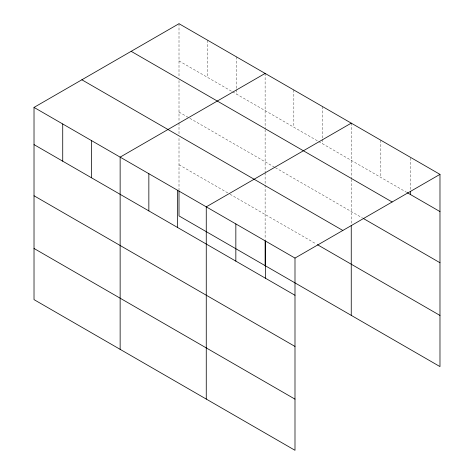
<?xml version="1.0" encoding="UTF-8"?>
<svg xmlns="http://www.w3.org/2000/svg" width="474" height="474" viewBox="0 0 474 474"><rect width="100%" height="100%" fill="white"/><g stroke="black" fill="none" stroke-linecap="round" stroke-linejoin="round"><path stroke-width="0.36" stroke-dasharray="2.37 1.78" d="M179.006 60.903L231.952 91.476M232.592 91.843L318.078 141.199M318.712 141.566L406.627 192.32M179.006 112.06L189.215 117.955M189.849 118.322L274.695 167.304M275.335 167.672L362.574 218.046M179.006 164.762L229.404 193.86M230.038 194.227L316.164 243.95M410.407 158.026L410.407 190.121M380.829 140.221L380.829 177.424M351.252 123.145L351.252 178.615M351.252 179.35L351.252 224.682M322.539 106.573L322.539 138.669M322.539 139.397L322.539 143.776M293.833 89.995L293.833 127.198M265.126 73.423L265.126 128.898M265.126 129.627L265.126 172.026M265.126 172.761L265.126 184.475M265.126 185.204L265.126 239.334M236.419 56.85L236.419 88.946M236.419 89.675L236.419 94.053M207.713 40.272L207.713 77.475M179.006 23.7L179.006 77.712M179.006 80.633L179.006 122.31M179.006 123.039L179.006 134.752M179.006 138.414L179.006 190.341"/><path stroke-width="0.71" d="M34.021 107.408L294.994 258.081L294.994 450.3L34.021 299.627L34.021 107.408L179.006 23.7L439.979 174.373L439.979 366.592L179.006 215.919L179.006 191.075M265.126 73.423L120.141 157.131L120.141 349.35M351.252 123.145L206.261 206.854L206.261 399.072M294.994 258.081L439.979 174.373M407.255 192.687L439.979 211.576M131.162 51.322L392.134 201.995M363.208 218.407L439.979 262.732M81.866 79.786L342.838 230.459M317.438 244.691L439.979 315.435M34.021 144.611L294.994 295.284M34.021 195.768L294.994 346.441M34.021 248.471L294.994 399.144M410.407 191.585L410.407 194.5M351.252 225.411L351.252 315.364M265.416 241.005L265.416 278.208M265.126 240.792L265.126 265.641M235.839 223.929L235.839 261.133M177.554 190.275L177.554 227.479M148.848 173.703L148.848 210.906M91.435 140.553L91.435 177.762M62.728 123.981L62.728 161.184"/></g></svg>
